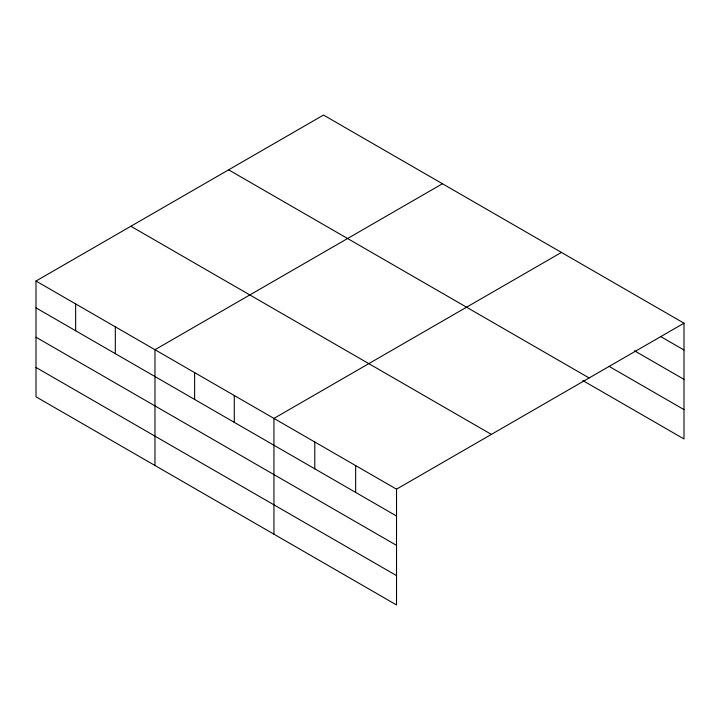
<?xml version="1.0" encoding="UTF-8"?>
<svg xmlns="http://www.w3.org/2000/svg" width="720" height="720" viewBox="0 0 720 720"><rect width="100%" height="100%" fill="white"/><g stroke="black" fill="none" stroke-linecap="round" stroke-linejoin="round"><path stroke-width="1.08" d="M36 281.034L396.513 489.177L396.513 604.944L36 396.81L36 281.034L323.487 115.056L684 323.19L684 438.966L582.831 380.556M442.458 183.744L154.971 349.722L154.971 465.489M561.429 252.423L273.942 418.41L273.942 534.177M396.513 489.177L684 323.19M660.654 336.546L684 350.028M634.383 350.73L684 379.377M609.093 366.372L684 409.617M228.618 169.83L589.131 377.964M130.869 226.26L491.382 434.403M36 307.863L396.513 516.006M36 337.212L396.513 545.355M36 367.452L396.513 575.595M355.653 465.588L355.653 492.417M314.793 441.999L314.793 468.828M234.279 395.514L234.279 422.343M194.625 372.618L194.625 399.447M115.317 326.826L115.317 353.655M75.654 303.93L75.654 330.759"/></g></svg>
